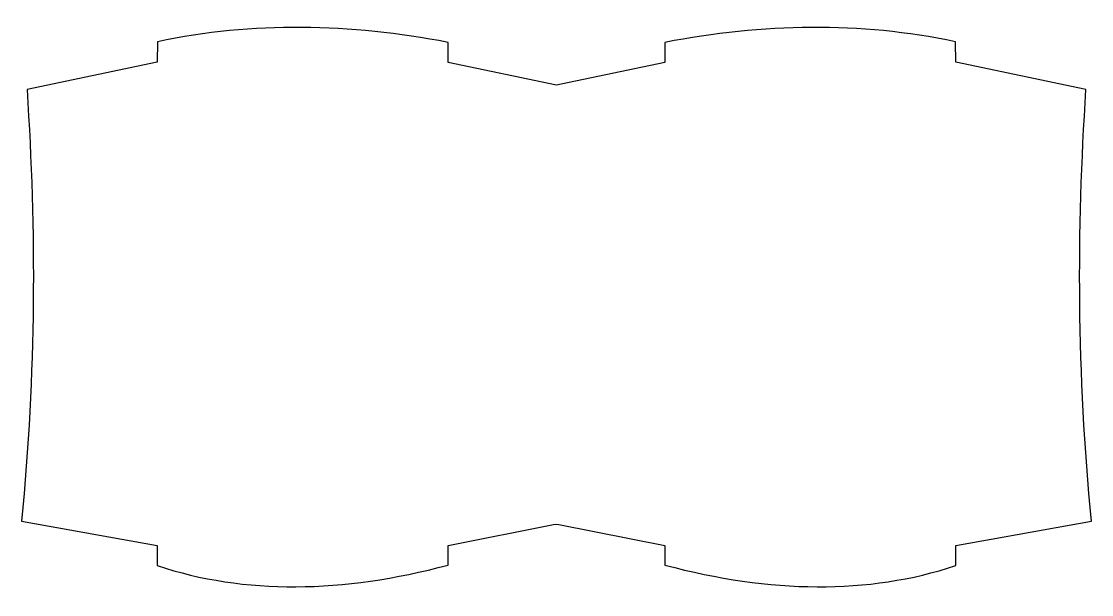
# Model space of a CAD drawing. Header units: centimetres. Extents: x -6.9 to 6.9, y -3.7 to 3.7.
import ezdxf

# ---------------------------------------------------------------- set-up
doc = ezdxf.new("R2010")
doc.units = ezdxf.units.CM
doc.header["$MEASUREMENT"] = 0
doc.layers.add('Camada 1', color=7, linetype='Continuous')

msp = doc.modelspace()

# ---------------------------------------------------------------- linework, layer by layer
at = {"layer": 'Camada 1'}
msp.add_open_spline([(-0.01798, -2.78523), (-0.01798, -2.78523), (-1.39014, -3.056), (-1.39014, -3.056), (-1.39014, -3.056), (-1.39014, -3.056), (-1.39014, -3.30892), (-1.39014, -3.30892), (-1.39014, -3.30892), (-2.74843, -3.66997), (-3.99819, -3.68712), (-5.12532, -3.31612), (-5.12532, -3.31612), (-5.12532, -3.31612), (-5.12532, -3.05601), (-5.12532, -3.05601), (-5.12532, -3.05601), (-5.12532, -3.05601), (-6.86648, -2.74541), (-6.86648, -2.74541), (-6.86648, -2.74541), (-6.6763, -0.85922), (-6.67648, 0.97942), (-6.79428, 2.78867), (-6.79428, 2.78867), (-6.79428, 2.78867), (-5.12534, 3.14268), (-5.12534, 3.14268), (-5.12534, 3.14268), (-5.12534, 3.14268), (-5.11814, 3.40279), (-5.11814, 3.40279), (-5.11814, 3.40279), (-3.89574, 3.66388), (-2.65109, 3.63509), (-1.39019, 3.39557), (-1.39019, 3.39557), (-1.39019, 3.39557), (-1.39019, 3.13546), (-1.39019, 3.13546), (-1.39019, 3.13546), (-1.39019, 3.13546), (0.00043, 2.84773), (0.00043, 2.84773), (0.00043, 2.84773), (0.00043, 2.84773), (0.06123, 2.86048), (0.06123, 2.86048), (0.06123, 2.86048), (0.06123, 2.86048), (1.39013, 3.13544), (1.39013, 3.13544), (1.39013, 3.13544), (1.39013, 3.13544), (1.39013, 3.39554), (1.39013, 3.39554), (1.39013, 3.39554), (2.65106, 3.63507), (3.89571, 3.66386), (5.11811, 3.40277), (5.11811, 3.40277), (5.11811, 3.40277), (5.12531, 3.14266), (5.12531, 3.14266), (5.12531, 3.14266), (5.12531, 3.14266), (6.79425, 2.78865), (6.79425, 2.78865), (6.79425, 2.78865), (6.67648, 0.97943), (6.6763, -0.85924), (6.86645, -2.74543), (6.86645, -2.74543), (6.86645, -2.74543), (5.12528, -3.05602), (5.12528, -3.05602), (5.12528, -3.05602), (5.12528, -3.05602), (5.12528, -3.31613), (5.12528, -3.31613), (5.12528, -3.31613), (3.99815, -3.6871), (2.7484, -3.66998), (1.3901, -3.30893), (1.3901, -3.30893), (1.3901, -3.30893), (1.3901, -3.05601), (1.3901, -3.05601), (1.3901, -3.05601), (1.3901, -3.05601), (0.03041, -2.78767), (0.03041, -2.78767), (0.03041, -2.78767), (0.03041, -2.78767), (-0.01798, -2.78523), (-0.01798, -2.78523)], degree=3, knots=[0, 0, 0, 0, 0.04, 0.04, 0.04, 0.04, 0.08, 0.08, 0.08, 0.08, 0.12, 0.12, 0.12, 0.12, 0.16, 0.16, 0.16, 0.16, 0.2, 0.2, 0.2, 0.2, 0.24, 0.24, 0.24, 0.24, 0.28, 0.28, 0.28, 0.28, 0.32, 0.32, 0.32, 0.32, 0.36, 0.36, 0.36, 0.36, 0.4, 0.4, 0.4, 0.4, 0.44, 0.44, 0.44, 0.44, 0.48, 0.48, 0.48, 0.48, 0.52, 0.52, 0.52, 0.52, 0.56, 0.56, 0.56, 0.56, 0.6, 0.6, 0.6, 0.6, 0.64, 0.64, 0.64, 0.64, 0.68, 0.68, 0.68, 0.68, 0.72, 0.72, 0.72, 0.72, 0.76, 0.76, 0.76, 0.76, 0.8, 0.8, 0.8, 0.8, 0.84, 0.84, 0.84, 0.84, 0.88, 0.88, 0.88, 0.88, 0.92, 0.92, 0.92, 0.92, 1, 1, 1, 1], dxfattribs=at)

doc.saveas('drawing.dxf')
